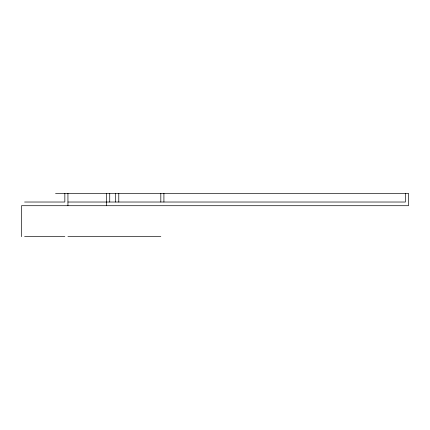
<?xml version="1.0" encoding="UTF-8"?>
<svg xmlns="http://www.w3.org/2000/svg" width="430" height="430" viewBox="0 0 430 430"><rect width="100%" height="100%" fill="white"/><g stroke="black" fill="none" stroke-linecap="round" stroke-linejoin="round"><path stroke-width="0.64" d="M55.556 193.328L408.5 193.328L408.5 205.712L21.5 205.712L21.5 236.672M24.596 202.025L64.844 202.025L64.844 193.328M67.94 202.025L405.404 202.025L405.404 193.328M24.596 236.672L64.844 236.672M67.94 236.672L160.82 236.672M163.916 193.328L163.916 202.025M160.82 193.328L160.82 202.025M118.782 193.328L118.782 202.025M115.686 193.328L115.686 202.025M109.736 193.328L109.736 202.025M106.64 193.328L106.64 205.712M67.94 193.328L67.94 205.712"/></g></svg>
